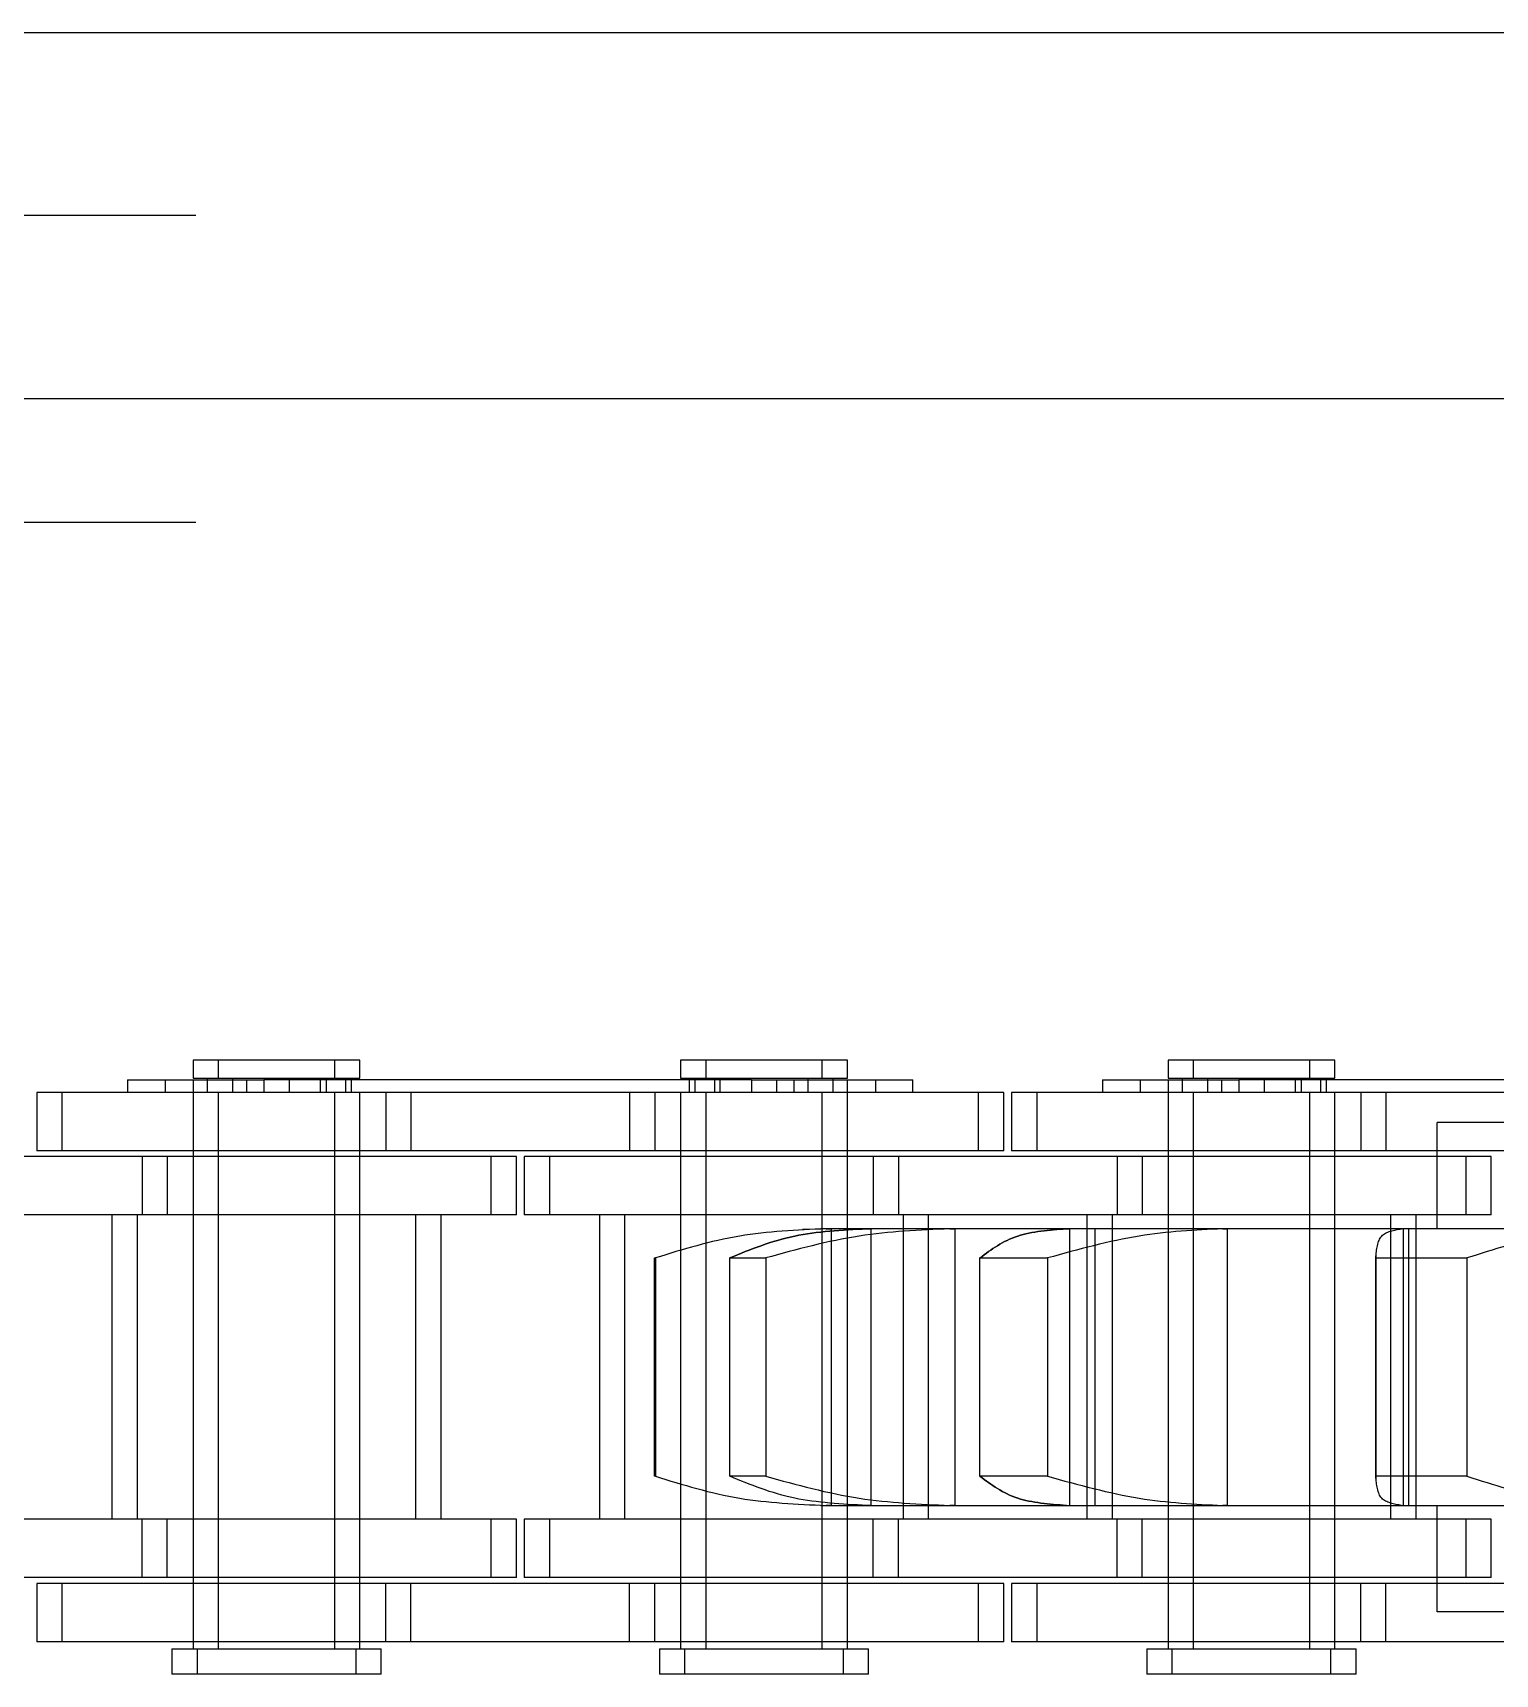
# Model space of a CAD drawing. Header units: metres. Extents: x 0 to 21025, y 0 to 14850.
# Drawn here: x 4155.11 to 4193.21, y 9293.38 to 9336.15 of the extents above; entities that cross this region are included whole.
import ezdxf

# ---------------------------------------------------------------- set-up
doc = ezdxf.new("R2010")
doc.units = ezdxf.units.M
doc.header["$LTSCALE"] = 25
doc.linetypes.add('HIDDEN2', pattern=[4.7625, 3.175, -1.5875])
doc.layers.add('SL4', color=4, linetype='Continuous')
doc.layers.add('ST1', color=7, linetype='HIDDEN2')

msp = doc.modelspace()

# ---------------------------------------------------------------- linework, layer by layer
at = {"layer": 'SL4'}
for p, q in [((4873.736, 9336.149), (3548.761, 9336.149)), ((3548.761, 9326.624), (4873.736, 9326.624))]:
    msp.add_line(p, q, dxfattribs=at)
at = {"layer": 'ST1'}
for p, q in [((4873.736, 9331.386), (3548.761, 9331.386)), ((3548.761, 9326.624), (4873.736, 9326.624)), ((4873.736, 9323.386), (3548.761, 9323.386)), ((4162.98, 9309.384), (4159.29, 9309.384)), ((4159.29, 9309.384), (4159.29, 9308.91)), ((4159.945, 9309.384), (4159.945, 9308.91)), ((4163.635, 9309.384), (4162.98, 9309.384)), ((4162.98, 9308.91), (4162.98, 9309.384)), ((4163.635, 9308.91), (4163.635, 9309.384)), ((4175.68, 9309.384), (4171.99, 9309.384)), ((4171.99, 9309.384), (4171.99, 9308.91)), ((4172.645, 9309.384), (4172.645, 9308.91)), ((4176.335, 9309.384), (4175.68, 9309.384)), ((4175.68, 9308.91), (4175.68, 9309.384)), ((4176.335, 9308.91), (4176.335, 9309.384)), ((4188.38, 9309.384), (4184.69, 9309.384)), ((4184.69, 9309.384), (4184.69, 9308.91)), ((4185.345, 9309.384), (4185.345, 9308.91)), ((4189.035, 9309.384), (4188.38, 9309.384)), ((4188.38, 9308.91), (4188.38, 9309.384)), ((4189.035, 9308.91), (4189.035, 9309.384)), ((4157.583, 9308.873), (4161.135, 9308.873)), ((4157.583, 9308.873), (4157.583, 9308.541)), ((4158.559, 9308.873), (4158.559, 9308.541)), ((4159.29, 9308.91), (4162.98, 9308.91)), ((4159.29, 9308.873), (4159.29, 9307.021)), ((4159.659, 9308.91), (4159.659, 9308.541)), ((4160.314, 9308.91), (4160.314, 9308.541)), ((4160.683, 9308.873), (4160.683, 9308.541)), ((4161.135, 9308.873), (4161.135, 9308.541)), ((4173.835, 9308.873), (4161.135, 9308.873)), ((4161.79, 9308.873), (4161.79, 9308.541)), ((4162.611, 9308.541), (4162.611, 9308.91)), ((4162.754, 9308.873), (4162.754, 9308.541)), ((4162.98, 9308.91), (4163.635, 9308.91)), ((4163.266, 9308.541), (4163.266, 9308.91)), ((4163.409, 9308.873), (4163.409, 9308.541)), ((4171.99, 9308.91), (4175.68, 9308.91)), ((4172.216, 9308.873), (4172.216, 9308.541)), ((4172.359, 9308.91), (4172.359, 9308.541)), ((4172.871, 9308.873), (4172.871, 9308.541)), ((4173.014, 9308.91), (4173.014, 9308.541)), ((4173.835, 9308.873), (4173.835, 9308.541)), ((4173.835, 9308.873), (4177.066, 9308.873)), ((4174.49, 9308.873), (4174.49, 9308.541)), ((4174.942, 9308.873), (4174.942, 9308.541)), ((4175.311, 9308.541), (4175.311, 9308.91)), ((4175.68, 9308.91), (4176.335, 9308.91)), ((4175.966, 9308.541), (4175.966, 9308.91)), ((4176.335, 9307.021), (4176.335, 9308.873)), ((4177.066, 9308.873), (4177.066, 9308.541)), ((4177.066, 9308.873), (4178.042, 9308.873)), ((4178.042, 9308.541), (4178.042, 9308.873)), ((4182.983, 9308.873), (4186.535, 9308.873)), ((4182.983, 9308.873), (4182.983, 9308.541)), ((4183.959, 9308.873), (4183.959, 9308.541)), ((4184.69, 9308.91), (4188.38, 9308.91)), ((4184.69, 9308.873), (4184.69, 9307.021)), ((4185.059, 9308.91), (4185.059, 9308.541)), ((4185.714, 9308.91), (4185.714, 9308.541)), ((4186.083, 9308.873), (4186.083, 9308.541)), ((4186.535, 9308.873), (4186.535, 9308.541)), ((4199.235, 9308.873), (4186.535, 9308.873)), ((4187.19, 9308.873), (4187.19, 9308.541)), ((4188.011, 9308.541), (4188.011, 9308.91)), ((4188.154, 9308.873), (4188.154, 9308.541)), ((4188.38, 9308.91), (4189.035, 9308.91)), ((4188.666, 9308.541), (4188.666, 9308.91)), ((4188.809, 9308.873), (4188.809, 9308.541)), ((4164.31, 9308.541), (4155.215, 9308.541)), ((4155.215, 9308.541), (4155.215, 9307.021)), ((4155.87, 9308.541), (4155.87, 9307.021)), ((4159.29, 9308.541), (4159.29, 9294.042)), ((4159.945, 9308.541), (4159.945, 9307.021)), ((4159.945, 9308.541), (4159.945, 9294.042)), ((4162.98, 9307.021), (4162.98, 9308.541)), ((4162.98, 9294.042), (4162.98, 9308.541)), ((4163.635, 9307.021), (4163.635, 9308.541)), ((4163.635, 9294.042), (4163.635, 9308.541)), ((4164.31, 9308.541), (4164.31, 9307.021)), ((4170.66, 9308.541), (4164.31, 9308.541)), ((4164.965, 9308.541), (4164.965, 9307.021)), ((4170.66, 9308.541), (4170.66, 9307.021)), ((4179.755, 9308.541), (4170.66, 9308.541)), ((4171.315, 9308.541), (4171.315, 9307.021)), ((4171.99, 9308.541), (4171.99, 9307.021)), ((4171.99, 9308.541), (4171.99, 9294.042)), ((4172.645, 9308.541), (4172.645, 9307.021)), ((4172.645, 9308.541), (4172.645, 9294.042)), ((4175.68, 9307.021), (4175.68, 9308.541)), ((4175.68, 9294.042), (4175.68, 9308.541)), ((4176.335, 9294.042), (4176.335, 9308.541)), ((4180.41, 9308.541), (4179.755, 9308.541)), ((4179.755, 9307.021), (4179.755, 9308.541)), ((4180.41, 9307.021), (4180.41, 9308.541)), ((4189.71, 9308.541), (4180.615, 9308.541)), ((4180.615, 9308.541), (4180.615, 9307.021)), ((4181.27, 9308.541), (4181.27, 9307.021)), ((4184.69, 9308.541), (4184.69, 9294.042)), ((4185.345, 9308.541), (4185.345, 9307.021)), ((4185.345, 9308.541), (4185.345, 9294.042)), ((4188.38, 9307.021), (4188.38, 9308.541)), ((4188.38, 9294.042), (4188.38, 9308.541)), ((4189.035, 9307.021), (4189.035, 9308.541)), ((4189.035, 9294.042), (4189.035, 9308.541)), ((4189.71, 9308.541), (4189.71, 9307.021)), ((4196.06, 9308.541), (4189.71, 9308.541)), ((4190.365, 9308.541), (4190.365, 9307.021)), ((4230.793, 9307.759), (4191.705, 9307.759)), ((4191.705, 9304.989), (4191.705, 9307.759)), ((4164.31, 9307.021), (4155.215, 9307.021)), ((4170.66, 9307.021), (4164.31, 9307.021)), ((4179.755, 9307.021), (4170.66, 9307.021)), ((4180.41, 9307.021), (4179.755, 9307.021)), ((4189.71, 9307.021), (4180.615, 9307.021)), ((4196.06, 9307.021), (4189.71, 9307.021)), ((4157.96, 9306.869), (4151.61, 9306.869)), ((4157.96, 9306.869), (4157.96, 9305.349)), ((4167.055, 9306.869), (4157.96, 9306.869)), ((4158.615, 9306.869), (4158.615, 9305.349)), ((4159.29, 9306.869), (4159.29, 9305.349)), ((4159.945, 9306.869), (4159.945, 9305.349)), ((4162.98, 9305.349), (4162.98, 9306.869)), ((4163.635, 9305.349), (4163.635, 9306.869)), ((4167.71, 9306.869), (4167.055, 9306.869)), ((4167.055, 9305.349), (4167.055, 9306.869)), ((4167.71, 9305.349), (4167.71, 9306.869)), ((4177.01, 9306.869), (4167.915, 9306.869)), ((4167.915, 9306.869), (4167.915, 9305.349)), ((4168.57, 9306.869), (4168.57, 9305.349)), ((4171.99, 9306.869), (4171.99, 9305.349)), ((4172.645, 9306.869), (4172.645, 9305.349)), ((4175.68, 9305.349), (4175.68, 9306.869)), ((4176.335, 9305.349), (4176.335, 9306.869)), ((4177.01, 9306.869), (4177.01, 9305.349)), ((4183.36, 9306.869), (4177.01, 9306.869)), ((4177.665, 9306.869), (4177.665, 9305.349)), ((4183.36, 9306.869), (4183.36, 9305.349)), ((4192.455, 9306.869), (4183.36, 9306.869)), ((4184.015, 9306.869), (4184.015, 9305.349)), ((4184.69, 9306.869), (4184.69, 9305.349)), ((4185.345, 9306.869), (4185.345, 9305.349)), ((4188.38, 9305.349), (4188.38, 9306.869)), ((4189.035, 9305.349), (4189.035, 9306.869)), ((4193.11, 9306.869), (4192.455, 9306.869)), ((4192.455, 9305.349), (4192.455, 9306.869)), ((4193.11, 9305.349), (4193.11, 9306.869)), ((4157.96, 9305.349), (4151.61, 9305.349)), ((4157.175, 9305.349), (4157.175, 9297.419)), ((4157.83, 9305.349), (4157.83, 9297.419)), ((4167.055, 9305.349), (4157.96, 9305.349)), ((4159.29, 9305.349), (4159.29, 9297.419)), ((4159.945, 9305.349), (4159.945, 9297.419)), ((4162.98, 9297.419), (4162.98, 9305.349)), ((4163.635, 9297.419), (4163.635, 9305.349)), ((4165.095, 9297.419), (4165.095, 9305.349)), ((4165.75, 9297.419), (4165.75, 9305.349)), ((4167.71, 9305.349), (4167.055, 9305.349)), ((4177.01, 9305.349), (4167.915, 9305.349)), ((4169.875, 9305.349), (4169.875, 9297.419)), ((4170.53, 9305.349), (4170.53, 9297.419)), ((4171.99, 9305.349), (4171.99, 9297.419)), ((4172.645, 9305.349), (4172.645, 9297.419)), ((4175.68, 9297.419), (4175.68, 9305.349)), ((4176.335, 9297.419), (4176.335, 9305.349)), ((4183.36, 9305.349), (4177.01, 9305.349)), ((4177.795, 9297.419), (4177.795, 9305.349)), ((4178.45, 9297.419), (4178.45, 9305.349)), ((4182.575, 9305.349), (4182.575, 9297.419)), ((4183.23, 9305.349), (4183.23, 9297.419)), ((4192.455, 9305.349), (4183.36, 9305.349)), ((4184.69, 9305.349), (4184.69, 9297.419)), ((4185.345, 9305.349), (4185.345, 9297.419)), ((4188.38, 9297.419), (4188.38, 9305.349)), ((4189.035, 9297.419), (4189.035, 9305.349)), ((4190.495, 9297.419), (4190.495, 9305.349)), ((4191.15, 9297.419), (4191.15, 9305.349)), ((4193.11, 9305.349), (4192.455, 9305.349)), ((4175.162, 9304.98), (4175.641, 9304.989)), ((4175.782, 9304.989), (4175.641, 9304.989)), ((4175.909, 9304.989), (4175.782, 9304.989)), ((4175.782, 9304.989), (4175.909, 9304.989)), ((4175.782, 9304.989), (4175.909, 9304.989)), ((4175.909, 9304.989), (4175.782, 9304.989)), ((4175.909, 9304.989), (4175.909, 9297.779)), ((4176.839, 9304.989), (4175.909, 9304.989)), ((4179.004, 9304.989), (4176.839, 9304.989)), ((4176.948, 9304.989), (4176.839, 9304.989)), ((4176.839, 9304.989), (4176.948, 9304.989)), ((4176.948, 9304.989), (4176.948, 9297.779)), ((4178.446, 9297.779), (4178.446, 9304.989)), ((4179.132, 9304.989), (4179.004, 9304.989)), ((4179.004, 9304.989), (4179.132, 9304.989)), ((4179.004, 9304.989), (4179.132, 9304.989)), ((4179.132, 9304.989), (4179.004, 9304.989)), ((4179.132, 9304.989), (4179.132, 9297.779)), ((4182.046, 9304.989), (4179.132, 9304.989)), ((4186.114, 9304.989), (4182.046, 9304.989)), ((4182.124, 9304.989), (4182.046, 9304.989)), ((4182.046, 9304.989), (4182.124, 9304.989)), ((4182.124, 9304.989), (4182.124, 9297.779)), ((4182.793, 9297.779), (4182.793, 9304.989)), ((4186.229, 9304.989), (4186.114, 9304.989)), ((4186.114, 9304.989), (4186.229, 9304.989)), ((4186.114, 9304.989), (4186.229, 9304.989)), ((4186.229, 9304.989), (4186.114, 9304.989)), ((4186.229, 9304.989), (4186.229, 9297.779)), ((4190.775, 9304.989), (4186.229, 9304.989)), ((4196.256, 9304.989), (4190.775, 9304.989)), ((4190.813, 9304.989), (4190.813, 9297.779)), ((4190.963, 9297.779), (4190.963, 9304.989)), ((4171.309, 9304.227), (4171.332, 9304.227)), ((4171.309, 9298.541), (4171.309, 9304.227)), ((4171.332, 9304.227), (4171.332, 9298.541)), ((4173.271, 9304.227), (4174.209, 9304.227)), ((4173.271, 9298.541), (4173.271, 9304.227)), ((4174.209, 9304.227), (4174.209, 9298.541)), ((4179.789, 9304.227), (4181.553, 9304.227)), ((4179.789, 9298.541), (4179.789, 9304.227)), ((4181.553, 9304.227), (4181.553, 9298.541)), ((4190.101, 9304.284), (4190.101, 9298.483)), ((4190.101, 9304.284), (4190.101, 9304.284)), ((4190.103, 9304.227), (4192.478, 9304.227)), ((4190.103, 9298.541), (4190.103, 9304.227)), ((4192.478, 9304.227), (4192.478, 9298.541)), ((4171.332, 9298.541), (4171.309, 9298.541)), ((4174.209, 9298.541), (4173.271, 9298.541)), ((4181.553, 9298.541), (4179.789, 9298.541)), ((4190.101, 9298.483), (4190.101, 9298.483)), ((4192.478, 9298.541), (4190.103, 9298.541)), ((4175.641, 9297.779), (4175.782, 9297.779)), ((4175.782, 9297.779), (4175.909, 9297.779)), ((4175.909, 9297.779), (4175.782, 9297.779)), ((4175.909, 9297.779), (4175.782, 9297.779)), ((4175.782, 9297.779), (4175.909, 9297.779)), ((4175.909, 9297.779), (4176.839, 9297.779)), ((4176.839, 9297.779), (4179.004, 9297.779)), ((4176.839, 9297.779), (4176.948, 9297.779)), ((4176.948, 9297.779), (4176.839, 9297.779)), ((4179.004, 9297.779), (4179.132, 9297.779)), ((4179.132, 9297.779), (4179.004, 9297.779)), ((4179.132, 9297.779), (4179.004, 9297.779)), ((4179.004, 9297.779), (4179.132, 9297.779)), ((4179.132, 9297.779), (4182.046, 9297.779)), ((4182.046, 9297.779), (4186.114, 9297.779)), ((4182.046, 9297.779), (4182.124, 9297.779)), ((4186.114, 9297.779), (4186.229, 9297.779)), ((4186.229, 9297.779), (4186.114, 9297.779)), ((4186.229, 9297.779), (4186.114, 9297.779)), ((4186.114, 9297.779), (4186.229, 9297.779)), ((4186.229, 9297.779), (4190.775, 9297.779)), ((4190.775, 9297.779), (4196.256, 9297.779)), ((4191.705, 9295.009), (4191.705, 9297.779)), ((4157.96, 9297.419), (4151.61, 9297.419)), ((4157.96, 9295.899), (4157.96, 9297.419)), ((4167.055, 9297.419), (4157.96, 9297.419)), ((4158.615, 9295.899), (4158.615, 9297.419)), ((4159.29, 9297.419), (4159.29, 9295.899)), ((4159.945, 9297.419), (4159.945, 9295.899)), ((4162.98, 9295.899), (4162.98, 9297.419)), ((4163.635, 9295.899), (4163.635, 9297.419)), ((4167.71, 9297.419), (4167.055, 9297.419)), ((4167.055, 9295.899), (4167.055, 9297.419)), ((4167.71, 9295.899), (4167.71, 9297.419)), ((4177.01, 9297.419), (4167.915, 9297.419)), ((4167.915, 9297.419), (4167.915, 9295.899)), ((4168.57, 9297.419), (4168.57, 9295.899)), ((4171.99, 9297.419), (4171.99, 9295.899)), ((4172.645, 9297.419), (4172.645, 9295.899)), ((4175.68, 9295.899), (4175.68, 9297.419)), ((4176.335, 9295.899), (4176.335, 9297.419)), ((4177.01, 9295.899), (4177.01, 9297.419)), ((4183.36, 9297.419), (4177.01, 9297.419)), ((4177.665, 9295.899), (4177.665, 9297.419)), ((4183.36, 9295.899), (4183.36, 9297.419)), ((4192.455, 9297.419), (4183.36, 9297.419)), ((4184.015, 9295.899), (4184.015, 9297.419)), ((4184.69, 9297.419), (4184.69, 9295.899)), ((4185.345, 9297.419), (4185.345, 9295.899)), ((4188.38, 9295.899), (4188.38, 9297.419)), ((4189.035, 9295.899), (4189.035, 9297.419)), ((4193.11, 9297.419), (4192.455, 9297.419)), ((4192.455, 9295.899), (4192.455, 9297.419)), ((4193.11, 9295.899), (4193.11, 9297.419)), ((4157.96, 9295.899), (4151.61, 9295.899)), ((4167.055, 9295.899), (4157.96, 9295.899)), ((4167.71, 9295.899), (4167.055, 9295.899)), ((4177.01, 9295.899), (4167.915, 9295.899)), ((4183.36, 9295.899), (4177.01, 9295.899)), ((4192.455, 9295.899), (4183.36, 9295.899)), ((4193.11, 9295.899), (4192.455, 9295.899)), ((4164.31, 9295.747), (4155.215, 9295.747)), ((4155.215, 9295.747), (4155.215, 9294.227)), ((4155.87, 9295.747), (4155.87, 9294.227)), ((4159.29, 9295.747), (4159.29, 9294.227)), ((4159.945, 9295.747), (4159.945, 9294.227)), ((4162.98, 9294.227), (4162.98, 9295.747)), ((4163.635, 9294.227), (4163.635, 9295.747)), ((4164.31, 9294.227), (4164.31, 9295.747)), ((4170.66, 9295.747), (4164.31, 9295.747)), ((4164.965, 9294.227), (4164.965, 9295.747)), ((4170.66, 9294.227), (4170.66, 9295.747)), ((4179.755, 9295.747), (4170.66, 9295.747)), ((4171.315, 9294.227), (4171.315, 9295.747)), ((4171.99, 9295.747), (4171.99, 9294.227)), ((4172.645, 9295.747), (4172.645, 9294.227)), ((4175.68, 9294.227), (4175.68, 9295.747)), ((4176.335, 9294.227), (4176.335, 9295.747)), ((4180.41, 9295.747), (4179.755, 9295.747)), ((4179.755, 9294.227), (4179.755, 9295.747)), ((4180.41, 9294.227), (4180.41, 9295.747)), ((4189.71, 9295.747), (4180.615, 9295.747)), ((4180.615, 9295.747), (4180.615, 9294.227)), ((4181.27, 9295.747), (4181.27, 9294.227)), ((4184.69, 9295.747), (4184.69, 9294.227)), ((4185.345, 9295.747), (4185.345, 9294.227)), ((4188.38, 9294.227), (4188.38, 9295.747)), ((4189.035, 9294.227), (4189.035, 9295.747)), ((4189.71, 9294.227), (4189.71, 9295.747)), ((4196.06, 9295.747), (4189.71, 9295.747)), ((4190.365, 9294.227), (4190.365, 9295.747)), ((4230.793, 9295.009), (4191.705, 9295.009)), ((4164.31, 9294.227), (4155.215, 9294.227)), ((4170.66, 9294.227), (4164.31, 9294.227)), ((4179.755, 9294.227), (4170.66, 9294.227)), ((4180.41, 9294.227), (4179.755, 9294.227)), ((4189.71, 9294.227), (4180.615, 9294.227)), ((4196.06, 9294.227), (4189.71, 9294.227)), ((4158.736, 9294.042), (4163.533, 9294.042)), ((4158.736, 9294.042), (4158.736, 9293.384)), ((4159.392, 9294.042), (4159.392, 9293.384)), ((4163.533, 9294.042), (4164.189, 9294.042)), ((4163.533, 9293.384), (4163.533, 9294.042)), ((4164.189, 9293.384), (4164.189, 9294.042)), ((4171.436, 9294.042), (4176.233, 9294.042)), ((4171.436, 9294.042), (4171.436, 9293.384)), ((4172.092, 9294.042), (4172.092, 9293.384)), ((4176.233, 9294.042), (4176.889, 9294.042)), ((4176.233, 9293.384), (4176.233, 9294.042)), ((4176.889, 9293.384), (4176.889, 9294.042)), ((4184.136, 9294.042), (4188.933, 9294.042)), ((4184.136, 9294.042), (4184.136, 9293.384)), ((4184.792, 9294.042), (4184.792, 9293.384)), ((4188.933, 9294.042), (4189.589, 9294.042)), ((4188.933, 9293.384), (4188.933, 9294.042)), ((4189.589, 9293.384), (4189.589, 9294.042)), ((4163.533, 9293.384), (4158.736, 9293.384)), ((4164.189, 9293.384), (4163.533, 9293.384)), ((4176.233, 9293.384), (4171.436, 9293.384)), ((4176.889, 9293.384), (4176.233, 9293.384)), ((4188.933, 9293.384), (4184.136, 9293.384)), ((4189.589, 9293.384), (4188.933, 9293.384))]:
    msp.add_line(p, q, dxfattribs=at)
for points, knots in [([(4175.782, 9304.989), (4175.016, 9304.953), (4173.436, 9304.88), (4172.048, 9304.449), (4171.332, 9304.227)], [0, 0, 0, 0, 0.484725, 1, 1, 1, 1]), ([(4173.271, 9304.227), (4173.809, 9304.449), (4174.853, 9304.88), (4176.191, 9304.953), (4176.839, 9304.989)], [0, 0, 0, 0, 0.515264, 1, 1, 1, 1]), ([(4176.839, 9304.989), (4176.191, 9304.953), (4174.853, 9304.88), (4173.809, 9304.449), (4173.271, 9304.227)], [0, 0, 0, 0, 0.484736, 1, 1, 1, 1]), ([(4179.004, 9304.989), (4178.212, 9304.953), (4176.58, 9304.88), (4175.015, 9304.449), (4174.209, 9304.227)], [0, 0, 0, 0, 0.484722, 1, 1, 1, 1]), ([(4179.789, 9304.227), (4180.086, 9304.449), (4180.66, 9304.88), (4181.593, 9304.953), (4182.046, 9304.989)], [0, 0, 0, 0, 0.515263, 1, 1, 1, 1]), ([(4182.046, 9304.989), (4181.593, 9304.953), (4180.66, 9304.88), (4180.086, 9304.449), (4179.789, 9304.227)], [0, 0, 0, 0, 0.484737, 1, 1, 1, 1]), ([(4186.114, 9304.989), (4185.393, 9304.953), (4183.905, 9304.88), (4182.353, 9304.449), (4181.553, 9304.227)], [0, 0, 0, 0, 0.484736, 1, 1, 1, 1]), ([(4190.103, 9304.227), (4190.121, 9304.449), (4190.157, 9304.88), (4190.573, 9304.953), (4190.775, 9304.989)], [0, 0, 0, 0, 0.51526, 1, 1, 1, 1]), ([(4196.256, 9304.989), (4195.692, 9304.953), (4194.528, 9304.88), (4193.175, 9304.449), (4192.478, 9304.227)], [0, 0, 0, 0, 0.484737, 1, 1, 1, 1]), ([(4171.332, 9298.541), (4172.048, 9298.318), (4173.436, 9297.887), (4175.016, 9297.814), (4175.782, 9297.779)], [0, 0, 0, 0, 0.515254, 1, 1, 1, 1]), ([(4176.839, 9297.779), (4176.191, 9297.814), (4174.853, 9297.887), (4173.809, 9298.318), (4173.271, 9298.541)], [0, 0, 0, 0, 0.4847361, 1, 1, 1, 1]), ([(4174.209, 9298.541), (4175.015, 9298.318), (4176.58, 9297.887), (4178.212, 9297.814), (4179.004, 9297.779)], [0, 0, 0, 0, 0.5152562, 1, 1, 1, 1]), ([(4182.046, 9297.779), (4181.593, 9297.814), (4180.66, 9297.887), (4180.086, 9298.318), (4179.789, 9298.541)], [0, 0, 0, 0, 0.484737, 1, 1, 1, 1]), ([(4179.789, 9298.541), (4180.086, 9298.318), (4180.66, 9297.887), (4181.593, 9297.814), (4182.046, 9297.779)], [0, 0, 0, 0, 0.5152633, 1, 1, 1, 1]), ([(4181.553, 9298.541), (4182.353, 9298.318), (4183.905, 9297.887), (4185.393, 9297.814), (4186.114, 9297.779)], [0, 0, 0, 0, 0.515264, 1, 1, 1, 1]), ([(4190.775, 9297.779), (4190.573, 9297.814), (4190.157, 9297.887), (4190.121, 9298.318), (4190.103, 9298.541)], [0, 0, 0, 0, 0.484735, 1, 1, 1, 1]), ([(4192.478, 9298.541), (4193.175, 9298.318), (4194.528, 9297.887), (4195.692, 9297.814), (4196.256, 9297.779)], [0, 0, 0, 0, 0.515263, 1, 1, 1, 1])]:
    msp.add_open_spline(points, degree=3, knots=knots, dxfattribs=at)

doc.saveas('drawing.dxf')
